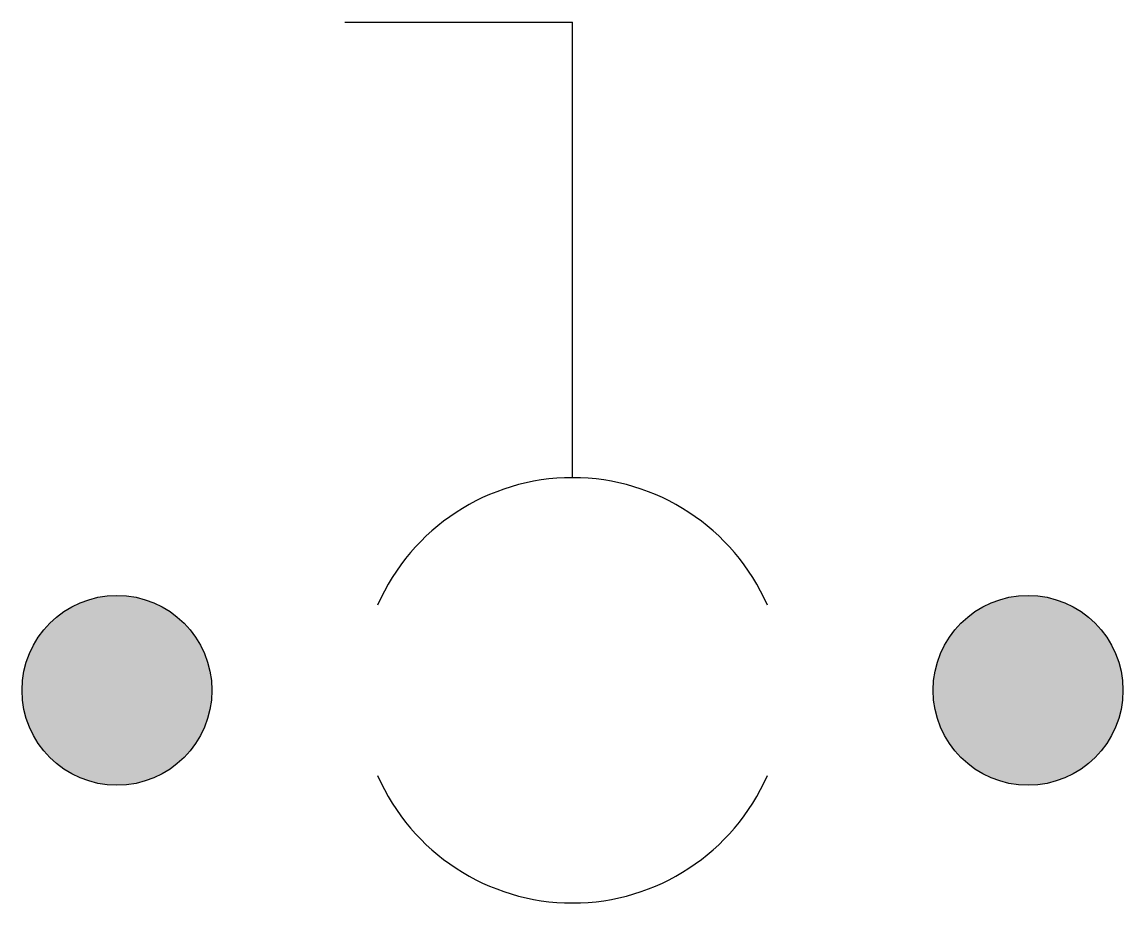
# Model space of a CAD drawing. Header units: millimetres. Extents: x -10150.493 to -10150.13, y 53.814 to 54.104.
import ezdxf

# ---------------------------------------------------------------- set-up
doc = ezdxf.new("R2010")
doc.units = ezdxf.units.MM
doc.header["$LTSCALE"] = 10
doc.layers.add('tub_bloqueios', color=2, linetype='Continuous')

msp = doc.modelspace()

# ---------------------------------------------------------------- hatches: boundary and pattern name
at = {"layer": 'tub_bloqueios'}
h = msp.add_hatch(color=1, dxfattribs=at)
edge = h.paths.add_edge_path()
edge.add_arc((-10150.46142, 53.88425), 0.03125, 0, 360)
h = msp.add_hatch(color=1, dxfattribs=at)
edge = h.paths.add_edge_path()
edge.add_arc((-10150.16142, 53.88425), 0.03125, 0, 360)

# ---------------------------------------------------------------- linework, layer by layer
for p in [(-10150.38642, 54.10425), (-10150.31142, 53.95425)]:
    msp.add_line(p, (-10150.31142, 54.10425), dxfattribs=at)
for centre in [(-10150.46142, 53.88425), (-10150.16142, 53.88425)]:
    msp.add_circle(centre, 0.03125, dxfattribs=at)
for start, end in [(23.5782, 156.4218), (203.5782, 336.4218)]:
    msp.add_arc((-10150.31142, 53.88425), 0.07, start, end, dxfattribs=at)

doc.saveas('drawing.dxf')
